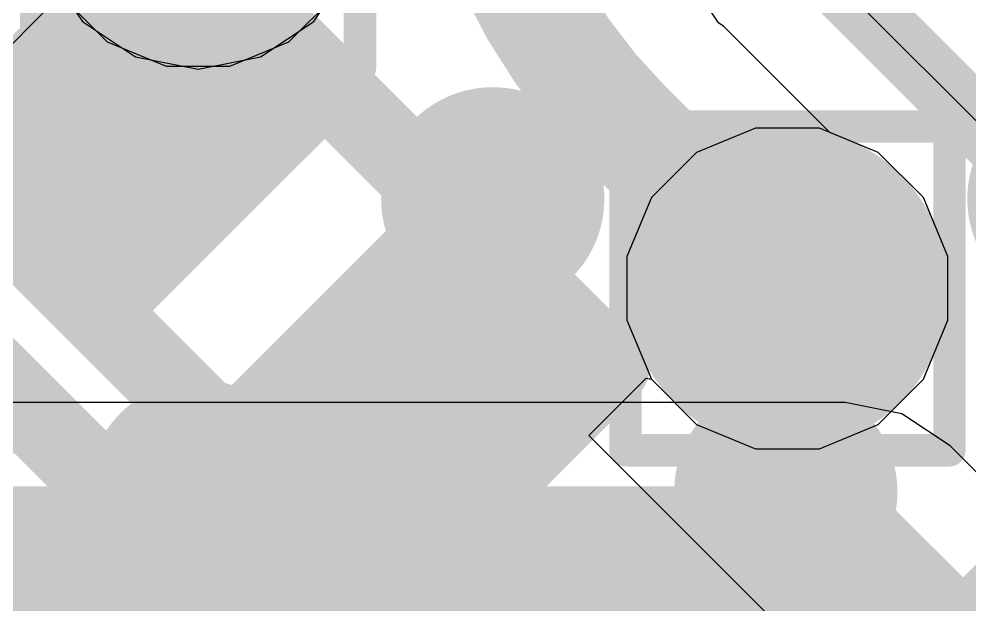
# Model space of a CAD drawing. Header units: inches. Extents: x -6 to 284, y -12 to 154.
# Drawn here: x 47.23 to 48.722, y 7.179 to 8.098 of the extents above; entities that cross this region are included whole.
import ezdxf

# ---------------------------------------------------------------- set-up
doc = ezdxf.new("R2010")
doc.units = ezdxf.units.IN
for name, color, linetype in [('Bottom Layer', 5, 'Continuous'), ('Bottom Overlay', 54, 'Continuous'), ('Bottom Paste', 16, 'Continuous'), ('Bottom Solder', 6, 'Continuous'), ('Drill Drawing', 1, 'Continuous'), ('GND-1', 16, 'Continuous'), ('GND-2', 90, 'Continuous'), ('GND-3', 216, 'Continuous'), ('GND-4', 54, 'Continuous'), ('PWR-1', 156, 'Continuous'), ('PWR-2', 130, 'Continuous'), ('Signal L2', 6, 'Continuous'), ('Top Layer', 1, 'Continuous'), ('Top Paste', 8, 'Continuous'), ('Top Solder', 216, 'Continuous'), ('Via Holes', 16, 'Continuous')]:
    doc.layers.add(name, color=color, linetype=linetype)

# ---------------------------------------------------------------- blocks, each defined once
blk = doc.blocks.new('R___0201_B_85')
at = {"layer": 'Bottom Layer'}
for points in [[(-0.40999791, 0.18499963), (-0.13999845, 0.18499963), (-0.13999845, -0.18499963), (-0.40999791, -0.18499963)], [(0.14000099, 0.18499963), (0.41000045, 0.18499963), (0.41000045, -0.18499963), (0.14000099, -0.18499963)]]:
    blk.add_hatch(color=5, dxfattribs=at).paths.add_polyline_path(points)
at = {"layer": 'Bottom Paste'}
for points in [[(-0.40999791, 0.18499963), (-0.13999845, 0.18499963), (-0.13999845, -0.18499963), (-0.40999791, -0.18499963)], [(0.14000099, 0.18499963), (0.41000045, 0.18499963), (0.41000045, -0.18499963), (0.14000099, -0.18499963)]]:
    blk.add_hatch(color=16, dxfattribs=at).paths.add_polyline_path(points)
at = {"layer": 'Bottom Solder'}
for points in [[(-0.46499907, 0.24000079), (-0.08499729, 0.24000079), (-0.08499729, -0.24000079), (-0.46499907, -0.24000079)], [(0.08499983, 0.24000079), (0.46500161, 0.24000079), (0.46500161, -0.24000079), (0.08499983, -0.24000079)]]:
    blk.add_hatch(color=6, dxfattribs=at).paths.add_polyline_path(points)
at = {"layer": 'Bottom Overlay'}
for points in [[(-0.4826, 0.254, 0.127, 0.127, 0), (-0.4826, -0.254, 0.127, 0.127, 0)], [(0.4826, 0.254, 0.127, 0.127, 0), (-0.4826, 0.254, 0.127, 0.127, 0)], [(0.4826, 0.254, 0.127, 0.127, 0), (0.4826, -0.254, 0.127, 0.127, 0)], [(0.4826, -0.254, 0.127, 0.127, 0), (-0.4826, -0.254, 0.127, 0.127, 0)]]:
    blk.add_lwpolyline(points, format="xyseb", dxfattribs=at)
for points in [[(-0.51435, 0.254, 0.0635, 0.0635, 1), (-0.4508499999999999, 0.254, 0.0635, 0.0635, 1)], [(-0.51435, 0.254, 0.0635, 0.0635, 1), (-0.4508499999999999, 0.254, 0.0635, 0.0635, 1)], [(0.4508499999999999, 0.254, 0.0635, 0.0635, 1), (0.51435, 0.254, 0.0635, 0.0635, 1)], [(0.4508499999999999, 0.254, 0.0635, 0.0635, 1), (0.51435, 0.254, 0.0635, 0.0635, 1)], [(-0.51435, -0.254, 0.0635, 0.0635, 1), (-0.4508499999999999, -0.254, 0.0635, 0.0635, 1)], [(-0.51435, -0.254, 0.0635, 0.0635, 1), (-0.4508499999999999, -0.254, 0.0635, 0.0635, 1)], [(0.4508499999999999, -0.254, 0.0635, 0.0635, 1), (0.51435, -0.254, 0.0635, 0.0635, 1)], [(0.4508499999999999, -0.254, 0.0635, 0.0635, 1), (0.51435, -0.254, 0.0635, 0.0635, 1)]]:
    blk.add_lwpolyline(points, format="xyseb", close=True, dxfattribs=at)
blk = doc.blocks.new('BGA_565_15_5_14_4__132')
at = {"layer": 'Top Layer'}
h = blk.add_hatch(color=1, dxfattribs=at)
edge = h.paths.add_edge_path()
edge.add_arc((4.87499914, -3.5749992), 0.12499848, 0, 360)
h = blk.add_hatch(color=1, dxfattribs=at)
edge = h.paths.add_edge_path()
edge.add_arc((4.87499914, -4.22500044), 0.12499848, 0, 360)
h = blk.add_hatch(color=1, dxfattribs=at)
edge = h.paths.add_edge_path()
edge.add_arc((5.52500038, -4.22500044), 0.12499848, 0, 360)
at = {"layer": 'Top Paste'}
h = blk.add_hatch(color=8, dxfattribs=at)
edge = h.paths.add_edge_path()
edge.add_arc((4.87499914, -3.5749992), 0.12499848, 0, 360)
h = blk.add_hatch(color=8, dxfattribs=at)
edge = h.paths.add_edge_path()
edge.add_arc((4.87499914, -4.22500044), 0.12499848, 0, 360)
h = blk.add_hatch(color=8, dxfattribs=at)
edge = h.paths.add_edge_path()
edge.add_arc((5.52500038, -4.22500044), 0.12499848, 0, 360)
at = {"layer": 'Top Solder'}
h = blk.add_hatch(color=216, dxfattribs=at)
edge = h.paths.add_edge_path()
edge.add_arc((4.22500044, -3.5749992), 0.17499838, 0, 360)
h = blk.add_hatch(color=216, dxfattribs=at)
edge = h.paths.add_edge_path()
edge.add_arc((4.87499914, -3.5749992), 0.17499838, 0, 360)
h = blk.add_hatch(color=216, dxfattribs=at)
edge = h.paths.add_edge_path()
edge.add_arc((4.87499914, -4.22500044), 0.17499838, 0, 360)
h = blk.add_hatch(color=216, dxfattribs=at)
edge = h.paths.add_edge_path()
edge.add_arc((5.52500038, -4.22500044), 0.17499838, 0, 360)
blk = doc.blocks.new('R___0201_B_223')
at = {"layer": 'Bottom Layer'}
for points in [[(-0.40999791, 0.18499963), (-0.13999845, 0.18499963), (-0.13999845, -0.18499963), (-0.40999791, -0.18499963)], [(0.14000099, 0.18499963), (0.41000045, 0.18499963), (0.41000045, -0.18499963), (0.14000099, -0.18499963)]]:
    blk.add_hatch(color=5, dxfattribs=at).paths.add_polyline_path(points)
at = {"layer": 'Bottom Paste'}
for points in [[(-0.40999791, 0.18499963), (-0.13999845, 0.18499963), (-0.13999845, -0.18499963), (-0.40999791, -0.18499963)], [(0.14000099, 0.18499963), (0.41000045, 0.18499963), (0.41000045, -0.18499963), (0.14000099, -0.18499963)]]:
    blk.add_hatch(color=16, dxfattribs=at).paths.add_polyline_path(points)
at = {"layer": 'Bottom Solder'}
for points in [[(-0.46499907, 0.24000079), (-0.08499729, 0.24000079), (-0.08499729, -0.24000079), (-0.46499907, -0.24000079)], [(0.08499983, 0.24000079), (0.46500161, 0.24000079), (0.46500161, -0.24000079), (0.08499983, -0.24000079)]]:
    blk.add_hatch(color=6, dxfattribs=at).paths.add_polyline_path(points)
at = {"layer": 'Bottom Overlay'}
for points in [[(-0.4826, 0.254, 0.127, 0.127, 0), (-0.4826, -0.254, 0.127, 0.127, 0)], [(0.4826, 0.254, 0.127, 0.127, 0), (-0.4826, 0.254, 0.127, 0.127, 0)], [(0.4826, 0.254, 0.127, 0.127, 0), (0.4826, -0.254, 0.127, 0.127, 0)], [(0.4826, -0.254, 0.127, 0.127, 0), (-0.4826, -0.254, 0.127, 0.127, 0)]]:
    blk.add_lwpolyline(points, format="xyseb", dxfattribs=at)
for points in [[(-0.51435, 0.254, 0.0635, 0.0635, 1), (-0.4508499999999999, 0.254, 0.0635, 0.0635, 1)], [(-0.51435, 0.254, 0.0635, 0.0635, 1), (-0.4508499999999999, 0.254, 0.0635, 0.0635, 1)], [(0.4508499999999999, 0.254, 0.0635, 0.0635, 1), (0.51435, 0.254, 0.0635, 0.0635, 1)], [(0.4508499999999999, 0.254, 0.0635, 0.0635, 1), (0.51435, 0.254, 0.0635, 0.0635, 1)], [(-0.51435, -0.254, 0.0635, 0.0635, 1), (-0.4508499999999999, -0.254, 0.0635, 0.0635, 1)], [(-0.51435, -0.254, 0.0635, 0.0635, 1), (-0.4508499999999999, -0.254, 0.0635, 0.0635, 1)], [(0.4508499999999999, -0.254, 0.0635, 0.0635, 1), (0.51435, -0.254, 0.0635, 0.0635, 1)], [(0.4508499999999999, -0.254, 0.0635, 0.0635, 1), (0.51435, -0.254, 0.0635, 0.0635, 1)]]:
    blk.add_lwpolyline(points, format="xyseb", close=True, dxfattribs=at)
blk = doc.blocks.new('CAP_0201_B_384')
at = {"layer": 'Bottom Layer'}
for points in [[(-0.44999656, 0.1499997), (-0.14999716, 0.1499997), (-0.14999716, -0.1499997), (-0.44999656, -0.1499997)], [(0.14999716, 0.1499997), (0.44999656, 0.1499997), (0.44999656, -0.1499997), (0.14999716, -0.1499997)]]:
    blk.add_hatch(color=5, dxfattribs=at).paths.add_polyline_path(points)
at = {"layer": 'Bottom Paste'}
for points in [[(-0.44999656, 0.1499997), (-0.14999716, 0.1499997), (-0.14999716, -0.1499997), (-0.44999656, -0.1499997)], [(0.14999716, 0.1499997), (0.44999656, 0.1499997), (0.44999656, -0.1499997), (0.14999716, -0.1499997)]]:
    blk.add_hatch(color=16, dxfattribs=at).paths.add_polyline_path(points)
at = {"layer": 'Bottom Solder'}
for points in [[(-0.50499772, 0.20500086), (-0.094996, 0.20500086), (-0.094996, -0.20500086), (-0.50499772, -0.20500086)], [(0.094996, 0.20500086), (0.50499772, 0.20500086), (0.50499772, -0.20500086), (0.094996, -0.20500086)]]:
    blk.add_hatch(color=6, dxfattribs=at).paths.add_polyline_path(points)
at = {"layer": 'Bottom Overlay'}
for points in [[(-0.5334, -0.2286, 0.127, 0.127, 0), (-0.5334, 0.2286, 0.127, 0.127, 0)], [(-0.5334, 0.2286, 0.127, 0.127, 0), (-0.2032, 0.2286, 0.127, 0.127, 0)], [(0.2032, 0.2286, 0.127, 0.127, 0), (0.5334, 0.2286, 0.127, 0.127, 0)], [(0.5334, -0.2286, 0.127, 0.127, 0), (0.5334, 0.2286, 0.127, 0.127, 0)], [(-0.5334, -0.2286, 0.127, 0.127, 0), (-0.2032, -0.2286, 0.127, 0.127, 0)], [(0.2032, -0.2286, 0.127, 0.127, 0), (0.5334, -0.2286, 0.127, 0.127, 0)]]:
    blk.add_lwpolyline(points, format="xyseb", dxfattribs=at)
for points in [[(-0.5651499999999999, 0.2286, 0.0635, 0.0635, 1), (-0.5016499999999999, 0.2286, 0.0635, 0.0635, 1)], [(-0.5651499999999999, 0.2286, 0.0635, 0.0635, 1), (-0.5016499999999999, 0.2286, 0.0635, 0.0635, 1)], [(-0.23495, 0.2286, 0.0635, 0.0635, 1), (-0.17145, 0.2286, 0.0635, 0.0635, 1)], [(0.17145, 0.2286, 0.0635, 0.0635, 1), (0.23495, 0.2286, 0.0635, 0.0635, 1)], [(0.5016499999999999, 0.2286, 0.0635, 0.0635, 1), (0.5651499999999999, 0.2286, 0.0635, 0.0635, 1)], [(0.5016499999999999, 0.2286, 0.0635, 0.0635, 1), (0.5651499999999999, 0.2286, 0.0635, 0.0635, 1)], [(-0.5651499999999999, -0.2286, 0.0635, 0.0635, 1), (-0.5016499999999999, -0.2286, 0.0635, 0.0635, 1)], [(-0.5651499999999999, -0.2286, 0.0635, 0.0635, 1), (-0.5016499999999999, -0.2286, 0.0635, 0.0635, 1)], [(-0.23495, -0.2286, 0.0635, 0.0635, 1), (-0.17145, -0.2286, 0.0635, 0.0635, 1)], [(0.17145, -0.2286, 0.0635, 0.0635, 1), (0.23495, -0.2286, 0.0635, 0.0635, 1)], [(0.5016499999999999, -0.2286, 0.0635, 0.0635, 1), (0.5651499999999999, -0.2286, 0.0635, 0.0635, 1)], [(0.5016499999999999, -0.2286, 0.0635, 0.0635, 1), (0.5651499999999999, -0.2286, 0.0635, 0.0635, 1)]]:
    blk.add_lwpolyline(points, format="xyseb", close=True, dxfattribs=at)

msp = doc.modelspace()

# ---------------------------------------------------------------- hatches: boundary and pattern name
at = {"layer": 'Bottom Layer'}
h = msp.add_hatch(color=5, dxfattribs=at)
edge = h.paths.add_edge_path()
edge.add_arc((48.43535398, 7.67571998), 0.1499997, 0, 360)
at = {"layer": 'Bottom Solder'}
h = msp.add_hatch(color=6, dxfattribs=at)
edge = h.paths.add_edge_path()
edge.add_arc((48.43535398, 7.67571998), 0.2515997, 0, 360)
at = {"layer": 'GND-4'}
h = msp.add_hatch(color=54, dxfattribs=at)
edge = h.paths.add_edge_path()
edge.add_arc((48.43535398, 7.67571998), 0.1499997, 0, 360)
at = {"layer": 'Signal L2'}
h = msp.add_hatch(color=6, dxfattribs=at)
edge = h.paths.add_edge_path()
edge.add_arc((48.43535398, 7.67571998), 0.1499997, 0, 360)
at = {"layer": 'Via Holes'}
h = msp.add_hatch(color=7, dxfattribs=at)
edge = h.paths.add_edge_path()
edge.add_arc((48.43535398, 7.67571998), 0.07499858, 0, 360)

# ---------------------------------------------------------------- linework, layer by layer
at = {"layer": 'Bottom Layer'}
for p, q in [((48.32708902, 8.09238158), (48.19094501999999, 8.29614038)), ((47.27447745999999, 8.114101119999999), (47.04786882, 7.88749248)), ((48.33586218, 8.08651926), (48.32708902, 8.09238158)), ((48.5018969, 7.92048708), (48.33586218, 8.08651926)), ((48.57787338, 7.88901648), (48.5018969, 7.92048708)), ((48.64865048, 7.81823938), (48.57787338, 7.88901648)), ((48.68695368, 7.725765599999999), (48.64865048, 7.81823938)), ((48.68695368, 7.625674359999999), (48.68695368, 7.725765599999999)), ((48.64865048, 7.533200579999999), (48.68695368, 7.625674359999999)), ((48.1240973, 7.44485938), (48.21403108, 7.5347957)), ((48.21403108, 7.5347957), (48.22206001999999, 7.533198039999998)), ((48.22206001999999, 7.533198039999998), (48.29283458, 7.46242348)), ((48.57787338, 7.46242348), (48.64865048, 7.533200579999999)), ((48.29283458, 7.46242348), (48.38530836, 7.424120279999999)), ((48.48539959999999, 7.424120279999999), (48.57787338, 7.46242348)), ((48.9671233, 6.60183338), (48.1240973, 7.44485938)), ((48.38530836, 7.424120279999999), (48.48539959999999, 7.424120279999999))]:
    msp.add_line(p, q, dxfattribs=at)
for points in [[(48.18020844, 7.930865519999999, 0.1778, 0.1778, -0.198912367379658), (47.92506544, 8.54683584, 0.1778, 0.1778, 0)], [(47.47605186, 8.0642333, 0.1524, 0.1524, 0), (47.51343304, 8.275563839999998, 0.1524, 0.1524, 0)], [(47.4406976, 7.909798759999999, 0.1524, 0.1524, 0), (47.47605186, 8.0642333, 0.1524, 0.1524, 0)], [(48.18020844, 7.930865519999999, 0.1778, 0.1778, 0), (48.43535398, 7.67571998, 0.1778, 0.1778, 0)], [(47.82960462, 7.481145819999999, 0.10414, 0.10414, 0), (47.82960462, 7.520891739999999, 0.10414, 0.10414, 0)], [(47.82960462, 7.481145819999999, 0.10414, 0.10414, 0), (49.15499694, 6.155753499999999, 0.10414, 0.10414, 0)]]:
    msp.add_lwpolyline(points, format="xyseb", dxfattribs=at)
for points in [[(47.43795186, 8.0642333, 0.0762, 0.0762, 1), (47.51415186, 8.0642333, 0.0762, 0.0762, 1)], [(47.43795186, 8.0642333, 0.0762, 0.0762, 1), (47.51415186, 8.0642333, 0.0762, 0.0762, 1)], [(48.13575844, 7.930865519999999, 0.08889999999999999, 0.08889999999999999, 1), (48.22465844, 7.930865519999999, 0.08889999999999999, 0.08889999999999999, 1)], [(48.13575844, 7.930865519999999, 0.08889999999999999, 0.08889999999999999, 1), (48.22465844, 7.930865519999999, 0.08889999999999999, 0.08889999999999999, 1)], [(47.4025976, 7.909798759999999, 0.0762, 0.0762, 1), (47.47879759999999, 7.909798759999999, 0.0762, 0.0762, 1)], [(48.39090398, 7.67571998, 0.08889999999999999, 0.08889999999999999, 1), (48.47980397999999, 7.67571998, 0.08889999999999999, 0.08889999999999999, 1)], [(47.80356962, 7.520891739999999, 0.05207, 0.05207, 1), (47.85563962, 7.520891739999999, 0.05207, 0.05207, 1)], [(47.80356962, 7.481145819999999, 0.05207, 0.05207, 1), (47.85563962, 7.481145819999999, 0.05207, 0.05207, 1)], [(47.80356962, 7.481145819999999, 0.05207, 0.05207, 1), (47.85563962, 7.481145819999999, 0.05207, 0.05207, 1)]]:
    msp.add_lwpolyline(points, format="xyseb", close=True, dxfattribs=at)
at = {"layer": 'Drill Drawing'}
for points in [[(47.25708862, 8.021980399999999, 0.0508, 0.0508, 0), (47.25708862, 8.5299804, 0.0508, 0.0508, 0)], [(47.76508861999999, 8.021980399999999, 0.0508, 0.0508, 0), (47.76508861999999, 8.5299804, 0.0508, 0.0508, 0)], [(47.25708862, 8.021980399999999, 0.0508, 0.0508, 0), (47.76508861999999, 8.021980399999999, 0.0508, 0.0508, 0)], [(48.18135398, 7.92971998, 0.0508, 0.0508, 0), (48.68935398, 7.92971998, 0.0508, 0.0508, 0)], [(48.18135398, 7.42171998, 0.0508, 0.0508, 0), (48.18135398, 7.92971998, 0.0508, 0.0508, 0)], [(48.68935398, 7.42171998, 0.0508, 0.0508, 0), (48.68935398, 7.92971998, 0.0508, 0.0508, 0)], [(48.18135398, 7.42171998, 0.0508, 0.0508, 0), (48.68935398, 7.42171998, 0.0508, 0.0508, 0)]]:
    msp.add_lwpolyline(points, format="xyseb", dxfattribs=at)
for points in [[(47.24438862, 8.021980399999999, 0.0254, 0.0254, 1), (47.26978862, 8.021980399999999, 0.0254, 0.0254, 1)], [(47.24438862, 8.021980399999999, 0.0254, 0.0254, 1), (47.26978862, 8.021980399999999, 0.0254, 0.0254, 1)], [(47.75238862, 8.021980399999999, 0.0254, 0.0254, 1), (47.77778862, 8.021980399999999, 0.0254, 0.0254, 1)], [(47.75238862, 8.021980399999999, 0.0254, 0.0254, 1), (47.77778862, 8.021980399999999, 0.0254, 0.0254, 1)], [(48.16865397999999, 7.92971998, 0.0254, 0.0254, 1), (48.19405397999999, 7.92971998, 0.0254, 0.0254, 1)], [(48.16865397999999, 7.92971998, 0.0254, 0.0254, 1), (48.19405397999999, 7.92971998, 0.0254, 0.0254, 1)], [(48.67665398, 7.92971998, 0.0254, 0.0254, 1), (48.70205398, 7.92971998, 0.0254, 0.0254, 1)], [(48.67665398, 7.92971998, 0.0254, 0.0254, 1), (48.70205398, 7.92971998, 0.0254, 0.0254, 1)], [(48.16865397999999, 7.42171998, 0.0254, 0.0254, 1), (48.19405397999999, 7.42171998, 0.0254, 0.0254, 1)], [(48.16865397999999, 7.42171998, 0.0254, 0.0254, 1), (48.19405397999999, 7.42171998, 0.0254, 0.0254, 1)], [(48.67665398, 7.42171998, 0.0254, 0.0254, 1), (48.70205398, 7.42171998, 0.0254, 0.0254, 1)], [(48.67665398, 7.42171998, 0.0254, 0.0254, 1), (48.70205398, 7.42171998, 0.0254, 0.0254, 1)]]:
    msp.add_lwpolyline(points, format="xyseb", close=True, dxfattribs=at)
at = {"layer": 'GND-1'}
for p, q in [((47.29779212, 8.133461), (47.36856922, 8.0626839)), ((47.65360801999999, 8.0626839), (47.72438511999999, 8.133461)), ((47.36856922, 8.0626839), (47.461043, 8.0243807)), ((47.56113424, 8.0243807), (47.65360801999999, 8.0626839)), ((47.461043, 8.0243807), (47.56113424, 8.0243807))]:
    msp.add_line(p, q, dxfattribs=at)
at = {"layer": 'GND-2'}
for p, q in [((47.29779212, 8.133461), (47.36856922, 8.0626839)), ((47.65360801999999, 8.0626839), (47.72438511999999, 8.133461)), ((47.36856922, 8.0626839), (47.461043, 8.0243807)), ((47.56113424, 8.0243807), (47.65360801999999, 8.0626839)), ((47.461043, 8.0243807), (47.56113424, 8.0243807))]:
    msp.add_line(p, q, dxfattribs=at)
at = {"layer": 'GND-3'}
for p, q in [((47.29779212, 8.133461), (47.36856922, 8.0626839)), ((47.65360801999999, 8.0626839), (47.72438511999999, 8.133461)), ((47.36856922, 8.0626839), (47.461043, 8.0243807)), ((47.56113424, 8.0243807), (47.65360801999999, 8.0626839)), ((47.461043, 8.0243807), (47.56113424, 8.0243807))]:
    msp.add_line(p, q, dxfattribs=at)
at = {"layer": 'GND-4'}
for p, q in [((47.29779212, 8.133461), (47.36856922, 8.0626839)), ((47.65360801999999, 8.0626839), (47.72438511999999, 8.133461)), ((47.36856922, 8.0626839), (47.461043, 8.0243807)), ((47.56113424, 8.0243807), (47.65360801999999, 8.0626839)), ((47.461043, 8.0243807), (47.56113424, 8.0243807)), ((48.38530836, 7.92731968), (48.29283458, 7.88901648)), ((48.48539959999999, 7.92731968), (48.38530836, 7.92731968)), ((48.57787338, 7.88901648), (48.48539959999999, 7.92731968)), ((48.29283458, 7.88901648), (48.22205748, 7.81823938)), ((48.64865048, 7.81823938), (48.57787338, 7.88901648)), ((48.22205748, 7.81823938), (48.18375428, 7.725765599999999)), ((48.68695368, 7.725765599999999), (48.64865048, 7.81823938)), ((48.18375428, 7.725765599999999), (48.18375428, 7.625674359999999)), ((48.68695368, 7.625674359999999), (48.68695368, 7.725765599999999)), ((48.18375428, 7.625674359999999), (48.22205748, 7.533200579999999)), ((48.64865048, 7.533200579999999), (48.68695368, 7.625674359999999)), ((48.22205748, 7.533200579999999), (48.29283458, 7.46242348)), ((48.57787338, 7.46242348), (48.64865048, 7.533200579999999)), ((48.29283458, 7.46242348), (48.38530836, 7.424120279999999)), ((48.48539959999999, 7.424120279999999), (48.57787338, 7.46242348)), ((48.38530836, 7.424120279999999), (48.48539959999999, 7.424120279999999))]:
    msp.add_line(p, q, dxfattribs=at)
at = {"layer": 'PWR-1'}
for p, q in [((47.2740863, 8.17781194), (47.32969452, 8.0945863)), ((47.69248272, 8.0945863), (47.74809094, 8.17781194)), ((47.32969452, 8.0945863), (47.41292016, 8.03897808)), ((47.60925708, 8.03897808), (47.69248272, 8.0945863)), ((47.41292016, 8.03897808), (47.51108862, 8.01945056)), ((47.51108862, 8.01945056), (47.60925708, 8.03897808)), ((48.52569416, 7.496870959999999), (45.99569414, 7.496870959999999)), ((48.6148888, 7.479129059999999), (48.52569416, 7.496870959999999)), ((48.6905046, 7.42860338), (48.6148888, 7.479129059999999)), ((49.44322852, 6.67587946), (48.6905046, 7.42860338))]:
    msp.add_line(p, q, dxfattribs=at)
for points in [[(45.99569414, 7.26379294, 0.2032, 0.2032, 0), (48.52569416, 7.26379294, 0.2032, 0.2032, 0)], [(48.52569416, 7.26379294, 0.2032, 0.2032, 0), (49.35198918, 6.43749792, 0.2032, 0.2032, 0)]]:
    msp.add_lwpolyline(points, format="xyseb", dxfattribs=at)
msp.add_lwpolyline([(48.47489416, 7.26379294, 0.1016, 0.1016, 1), (48.57649416, 7.26379294, 0.1016, 0.1016, 1)], format="xyseb", close=True, dxfattribs=at)
msp.add_lwpolyline([(48.47489416, 7.26379294, 0.1016, 0.1016, 1), (48.57649416, 7.26379294, 0.1016, 0.1016, 1)], format="xyseb", close=True, dxfattribs=at)
at = {"layer": 'PWR-2'}
for p, q in [((47.6705676, 8.99918444), (49.1549817, 7.514767799999999)), ((47.2740863, 8.17781194), (47.32969452, 8.0945863)), ((47.69248272, 8.0945863), (47.74809094, 8.17781194)), ((47.32969452, 8.0945863), (47.41292016, 8.03897808)), ((47.60925708, 8.03897808), (47.69248272, 8.0945863)), ((47.41292016, 8.03897808), (47.51108862, 8.01945056)), ((47.51108862, 8.01945056), (47.60925708, 8.03897808))]:
    msp.add_line(p, q, dxfattribs=at)
at = {"layer": 'Signal L2'}
for points in [[(47.85928198, 8.810472599999999, 0.10414, 0.10414, 0), (48.77778661999999, 7.891967960000001, 0.10414, 0.10414, 0)], [(48.43405096, 7.674416959999999, 0.14224, 0.14224, 0), (48.43535398, 7.67571998, 0.14224, 0.14224, 0)], [(48.43405096, 6.438800939999999, 0.14224, 0.14224, 0), (48.43405096, 7.674416959999999, 0.14224, 0.14224, 0)]]:
    msp.add_lwpolyline(points, format="xyseb", dxfattribs=at)
for points in [[(48.39849096, 7.674416959999999, 0.07111999999999999, 0.07111999999999999, 1), (48.46961096, 7.674416959999999, 0.07111999999999999, 0.07111999999999999, 1)], [(48.39849096, 7.674416959999999, 0.07111999999999999, 0.07111999999999999, 1), (48.46961096, 7.674416959999999, 0.07111999999999999, 0.07111999999999999, 1)], [(48.39979398, 7.67571998, 0.07111999999999999, 0.07111999999999999, 1), (48.47091398, 7.67571998, 0.07111999999999999, 0.07111999999999999, 1)]]:
    msp.add_lwpolyline(points, format="xyseb", close=True, dxfattribs=at)

# ---------------------------------------------------------------- block references
for name, p, rotation in [('BGA_565_15_5_14_4__132', (54.40792014, 8.2759296), 225), ('R___0201_B_223', (47.63515237999999, 7.71534398), 135), ('R___0201_B_85', (47.14824454, 7.22258398), 135), ('CAP_0201_B_384', (49.06173829999999, 6.72897054), 315)]:
    msp.add_blockref(name, p, dxfattribs=dict(rotation=rotation))

doc.saveas('drawing.dxf')
